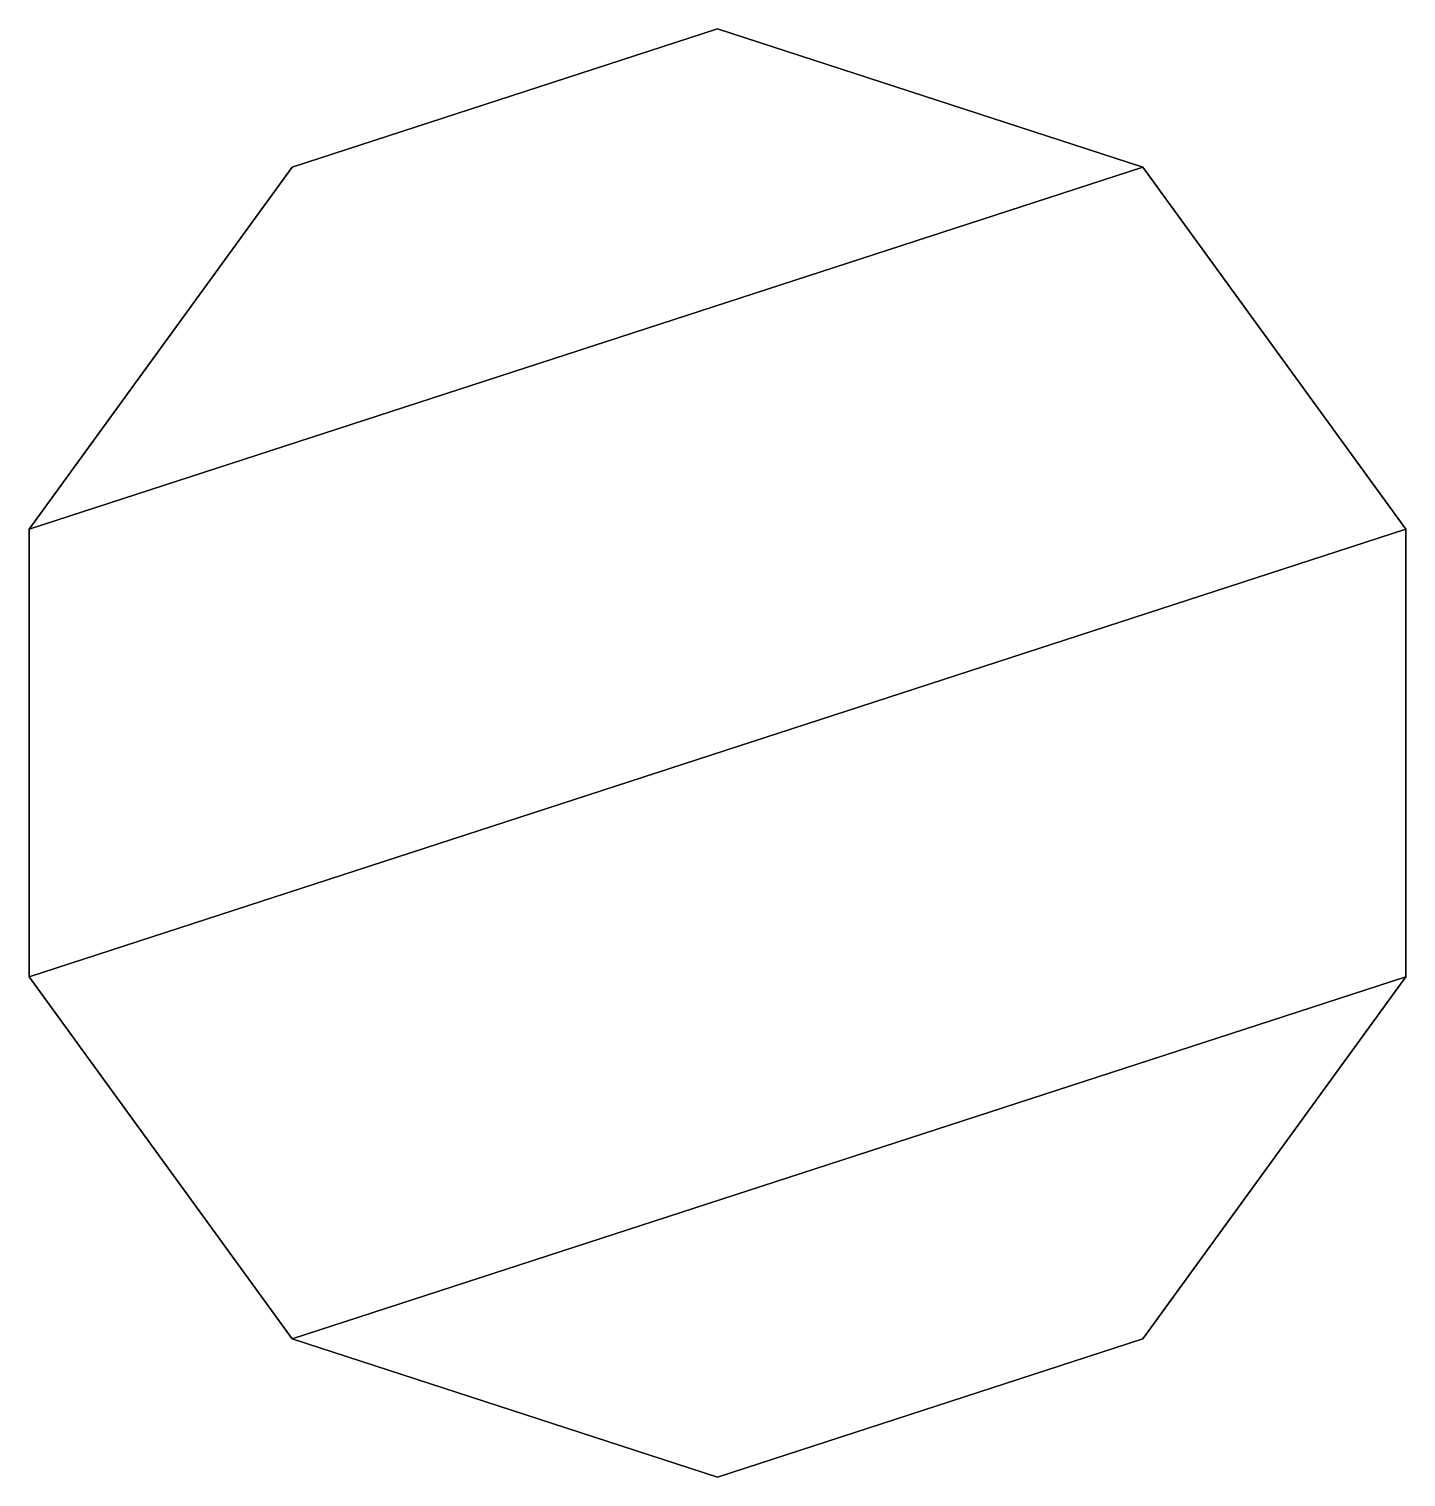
# Model space of a CAD drawing. Extents: x -0.49 to 0.49, y -0.52 to 0.52.
import ezdxf

# ---------------------------------------------------------------- set-up
doc = ezdxf.new("R2010")
doc.units = 0
doc.layers.add('TURRET', color=2, linetype='CONTINUOUS')

msp = doc.modelspace()

# ---------------------------------------------------------------- linework, layer by layer
at = {"layer": 'TURRET'}
for points in [[(-0.4945, 0.1607, 0.47), (0.3056, 0.4207, 0.47), (0, 0.52, 0.47), (-0.3056, 0.4207, 0.47)], [(-0.3056, 0.4207, 0.47), (0, 0.52, 0.47), (0, 0.52), (-0.3056, 0.4207)], [(0, 0.52, 0.47), (0.3056, 0.4207, 0.47), (0.3056, 0.4207), (0, 0.52)], [(-0.4945, 0.1607, 0.47), (-0.3056, 0.4207, 0.47), (-0.3056, 0.4207), (-0.4945, 0.1607)], [(-0.4945, -0.1607, 0.47), (0.4945, 0.1607, 0.47), (0.3056, 0.4207, 0.47), (-0.4945, 0.1607, 0.47)], [(0.3056, 0.4207, 0.47), (0.4945, 0.1607, 0.47), (0.4945, 0.1607), (0.3056, 0.4207)], [(-0.4945, -0.1607, 0.47), (-0.4945, 0.1607, 0.47), (-0.4945, 0.1607), (-0.4945, -0.1607)], [(-0.3056, -0.4207, 0.47), (0.4945, -0.1607, 0.47), (0.4945, 0.1607, 0.47), (-0.4945, -0.1607, 0.47)], [(0.4945, 0.1607, 0.47), (0.4945, -0.1607, 0.47), (0.4945, -0.1607), (0.4945, 0.1607)], [(-0.3056, -0.4207, 0.47), (-0.4945, -0.1607, 0.47), (-0.4945, -0.1607), (-0.3056, -0.4207)], [(0, -0.52, 0.47), (0.3056, -0.4207, 0.47), (0.4945, -0.1607, 0.47), (-0.3056, -0.4207, 0.47)], [(0.4945, -0.1607, 0.47), (0.3056, -0.4207, 0.47), (0.3056, -0.4207), (0.4945, -0.1607)], [(0, -0.52, 0.47), (-0.3056, -0.4207, 0.47), (-0.3056, -0.4207), (0, -0.52)], [(0.3056, -0.4207, 0.47), (0, -0.52, 0.47), (0, -0.52), (0.3056, -0.4207)]]:
    msp.add_3dface(points, dxfattribs=at)

doc.saveas('drawing.dxf')
